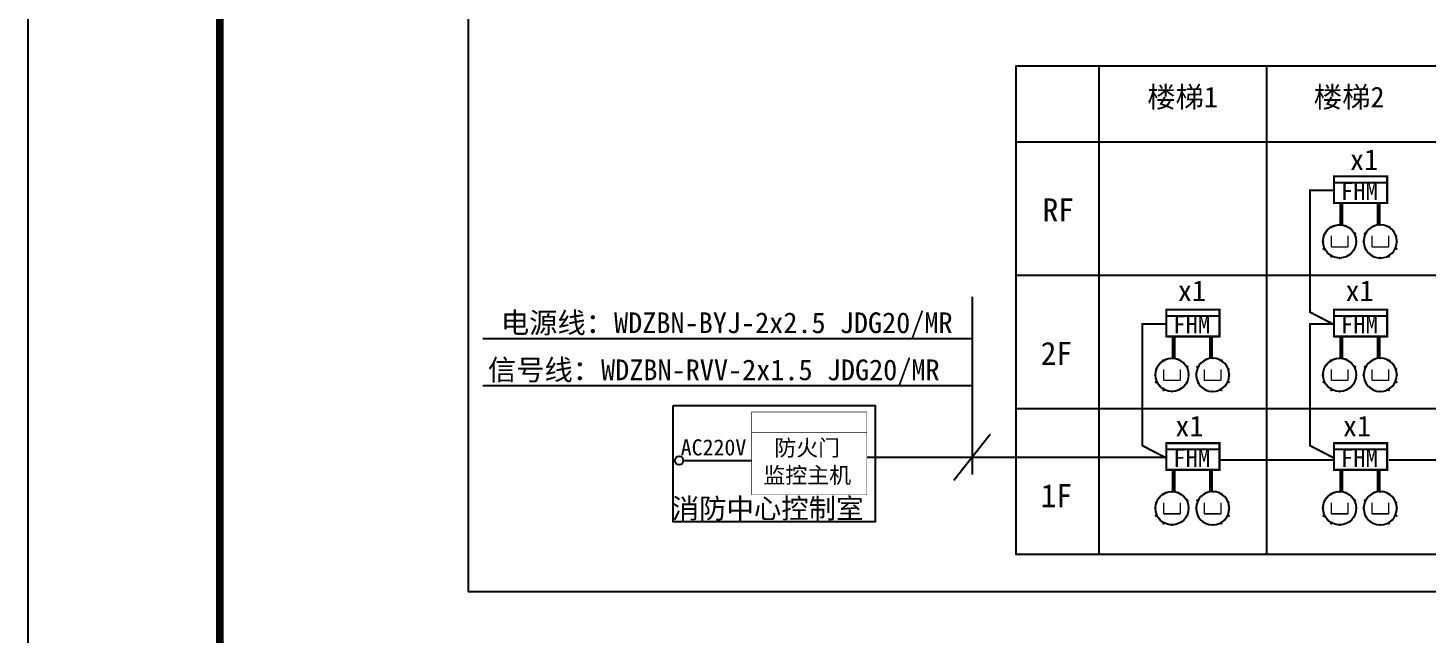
# Model space of a CAD drawing. Header units: millimetres. Extents: x -633009578 to 5705885, y -633235091 to 2571734.
# Drawn here: x 2425455 to 2443671, y 2020533 to 2028424 of the extents above; entities that cross this region are included whole.
import ezdxf
from ezdxf.enums import TextEntityAlignment as Align

# ---------------------------------------------------------------- set-up
doc = ezdxf.new("R2010")
doc.units = ezdxf.units.MM
doc.header["$LTSCALE"] = 1000
doc.header["$MEASUREMENT"] = 0
doc.linetypes.add('__DASH', pattern=[0.35, 0.25, -0.1])
doc.layers.get('0').update_dxf_attribs({"color": 9})
for name, color, linetype in [('TEL_TEXT', 7, 'Continuous'), ('设备-消防', 3, 'Continuous'), ('设备-箱柜', 3, 'Continuous'), ('院图签、封面151013$0$PUB_TITLE', 153, 'Continuous'), ('院图签、封面151013$0$图签文字', 4, 'Continuous')]:
    doc.layers.add(name, color=color, linetype=linetype)
doc.styles.add('--宋体', font='simhei.ttf', dxfattribs={"width": 0.8})
doc.styles.add('_TEL_DIM', font='simhei.ttf', dxfattribs={"height": 3.5, "bigfont": 'HZTXT'})
doc.styles.add('宋', font='simhei.ttf', dxfattribs={"width": 0.8})
doc.styles.add('院图签、封面151013$0$-宋体', font='simhei.ttf', dxfattribs={"width": 0.8})

# ---------------------------------------------------------------- blocks, each defined once
blk = doc.blocks.new('A$C18BE6784')
at = {"color": 3}
for p, q in [((10, 208), (524, 208)), ((524, 10), (524, 267)), ((10, 10), (524, 10))]:
    blk.add_line(p, q, dxfattribs=at)
at = {"color": 3, "const_width": 19.8}
blk.add_lwpolyline([(10, 267), (10, 10), (524, 10), (524, 267), (10, 267), (10, 10)], dxfattribs=at)
at = {"layer": 'TEL_TEXT', "style": '宋'}
blk.add_text('FHM', height=174.4, dxfattribs=at).set_placement((77, 38))
blk = doc.blocks.new('$equip_U$00000071(蒋轩)')
at = {"const_width": 0.04}
blk.add_lwpolyline([(-0.5, 0, -1), (0.5, 0, -1), (-0.5, 0, -1.463176)], format="xyb", dxfattribs=at)
at = {"linetype": 'Continuous', "const_width": 0.0417}
for points in [[(-0.25, -0.167), (-0.25, 0.167)], [(0.25, -0.167), (0.25, 0.167)], [(-0.25, -0.167), (0.25, -0.167)]]:
    blk.add_lwpolyline(points, dxfattribs=at)
blk.add_circle((0, 0), 0.5)
blk.add_point((0, -0.5))
at = {"color": 7, "style": '_TEL_DIM', "flags": 1}
for tag in ['A', 'REMARK']:
    blk.add_attdef(tag, text='', height=0.0000167, dxfattribs=at).set_placement((0, 0), align=Align.MIDDLE_CENTER)
blk = doc.blocks.new('$equip_U$00000073(LR-JS03)')
at = {"xscale": 1.008, "yscale": 1.008, "zscale": 1.008}
blk.add_blockref('$equip_U$00000071(蒋轩)', (0, 0), dxfattribs=at)
at = {"color": 7, "style": '_TEL_DIM', "flags": 1}
for tag in ['A', 'REMARK']:
    blk.add_attdef(tag, text='', height=0.00002, dxfattribs=at).set_placement((0, 0), align=Align.MIDDLE_CENTER)
blk = doc.blocks.new('$equip_U$00000082(LR-JS03)')
blk.add_blockref('$equip_U$00000073(LR-JS03)', (0, 0))
at = {"color": 7, "style": '_TEL_DIM', "flags": 1}
for tag in ['A', 'REMARK']:
    blk.add_attdef(tag, text='', height=0.00002, dxfattribs=at).set_placement((0, 0), align=Align.MIDDLE_CENTER)
blk = doc.blocks.new('$equip_U$00000090(LR-JS03)')
for p in [(0, 0.504), (-0.504, 0), (0.504, 0), (0, -0.504)]:
    blk.add_point(p)
blk.add_blockref('$equip_U$00000082(LR-JS03)', (0, 0))
at = {"color": 7, "style": '_TEL_DIM', "flags": 1}
for tag in ['A', 'REMARK']:
    blk.add_attdef(tag, text='', height=0.00002, dxfattribs=at).set_placement((0, 0), align=Align.MIDDLE_CENTER)
blk = doc.blocks.new('$equip_U$00000099(LR-JS03)')
at = {"linetype": 'Continuous', "ltscale": 0.7, "xscale": 0.6, "yscale": 0.6, "zscale": 0.6}
blk.add_blockref('$equip_U$00000090(LR-JS03)', (0, 0), dxfattribs=at)
at = {"color": 7, "linetype": 'Continuous', "style": '_TEL_DIM', "flags": 1}
for tag in ['A', 'REMARK']:
    blk.add_attdef(tag, text='', height=0.00002, dxfattribs=at).set_placement((0, 0), align=Align.MIDDLE_CENTER)
blk = doc.blocks.new('$equip_U$00000101(LR-JS03)')
at = {"linetype": 'Continuous', "ltscale": 0.7}
for p in [(-0.166, 0.259), (-0.119, 0.278), (0, 0.302), (0.105, 0.284), (-0.302, 0), (-0.29, 0.103), (-0.236, 0.189), (0.213, 0.214), (0.283, 0.144), (0.302, 0), (-0.292, -0.136), (-0.222, -0.206), (0.185, -0.239), (0.264, -0.148), (-0.152, -0.276), (0, -0.302)]:
    blk.add_point(p, dxfattribs=at)
blk.add_blockref('$equip_U$00000099(LR-JS03)', (0, 0), dxfattribs=at)
at = {"color": 7, "linetype": 'Continuous', "style": '_TEL_DIM', "flags": 1}
for tag in ['A', 'REMARK']:
    blk.add_attdef(tag, text='', height=0.00002, dxfattribs=at).set_placement((0, 0), align=Align.MIDDLE_CENTER)
blk = doc.blocks.new('$equip_U$00000102(LR-JS03)')
for p in [(0, 0.393), (-0.393, 0), (0.393, 0), (0, -0.393)]:
    blk.add_point(p)
at = {"xscale": 1.3, "yscale": 1.3, "zscale": 1.3}
blk.add_blockref('$equip_U$00000101(LR-JS03)', (0, 0), dxfattribs=at)
at = {"color": 7, "style": '_TEL_DIM', "flags": 1}
for tag in ['A', 'REMARK']:
    blk.add_attdef(tag, text='', height=0.00002, dxfattribs=at).set_placement((0, 0), align=Align.MIDDLE_CENTER)
blk = doc.blocks.new('FHHHM')
at = {"layer": '设备-消防', "const_width": 35.6}
for points in [[(-400, -421), (-400, -230)], [(-75, -421), (-75, -230)]]:
    blk.add_lwpolyline(points, dxfattribs=at)
at = {"layer": '设备-消防'}
for name, p, xscale, yscale, zscale in [('A$C18BE6784', (-472, -240), 0.9, 0.9, 0.9), ('$equip_U$00000102(LR-JS03)', (-414, -565), 367.6065970498603, 367.6065970498603, 367.6065970498603)]:
    blk.add_blockref(name, p, dxfattribs=dict(at, xscale=xscale, yscale=yscale, zscale=zscale))
at = {"layer": '设备-消防', "xscale": -367.6065970498603, "yscale": 367.606597049965, "zscale": 367.6065970500075, "rotation": 359.9999999999998}
blk.add_blockref('$equip_U$00000102(LR-JS03)', (-61, -565), dxfattribs=at)
blk = doc.blocks.new('建筑图框_A0')
for p, q in [((0, 84100), (0, 0)), ((2500, 83100), (2500, 1000))]:
    blk.add_line(p, q)
at = {"layer": '院图签、封面151013$0$PUB_TITLE'}
blk.add_lwpolyline([(0, 0), (118900, 0), (118900, 84100), (0, 84100)], close=True, dxfattribs=at)
at = {"layer": '院图签、封面151013$0$PUB_TITLE', "const_width": 100}
blk.add_lwpolyline([(2500, 1000), (117900, 1000), (117900, 83100), (2500, 83100)], close=True, dxfattribs=at)
at = {"layer": '院图签、封面151013$0$图签文字', "color": 6, "style": '院图签、封面151013$0$-宋体'}
for tag, height, width, p in [('工程主持人', 400, 0.8, (114688, 36700)), ('审定', 400, 0.8, (114688, 35900)), ('审核', 400, 0.8, (114688, 35100)), ('专业负责人', 400, 0.8, (114688, 34300)), ('校对', 400, 0.8, (114688, 33500)), ('设计', 400, 0.8, (114688, 32700)), ('方案设计人', 400, 0.8, (114688, 31900)), ('工程编号', 300, 0.7, (115738, 8700)), ('版次', 300, 0.7, (113538, 3006)), ('日期', 300, 0.7, (116838, 3000)), ('比例', 300, 0.7, (113538, 2200)), ('图号_X施', 300, 0.7, (116338, 2200)), ('图号', 200, 0.7, (117338, 2400)), ('图号_总数', 200, 0.7, (117338, 2000))]:
    blk.add_attdef(tag, text='', height=height, dxfattribs=dict(at, width=width)).set_placement(p, align=Align.MIDDLE_CENTER)
at = {"layer": '院图签、封面151013$0$图签文字', "color": 6, "style": '院图签、封面151013$0$-宋体', "width": 0.7}
for tag, p in [('建设单位_001', (115736, 7446)), ('工程名称_001', (115734, 6045)), ('图名_001', (114543, 4060))]:
    blk.add_attdef(tag, p, '', height=300, dxfattribs=at)

msp = doc.modelspace()

# ---------------------------------------------------------------- linework, layer by layer
for p, q in [((2438316.8, 2027932.2, 3914.5), (2456792.7, 2027932.2, 3914.5)), ((2438316.8, 2026943.4, 3914.5), (2456792.7, 2026943.4, 3914.5)), ((2438316.8, 2025205.5, 3914.5), (2456792.7, 2025205.5, 3914.5)), ((2438316.8, 2023467.7, 3914.5), (2456792.7, 2023467.7, 3914.5)), ((2437984.5, 2023132.5, 3914.5), (2437510.2, 2022529.8, 3914.5))]:
    msp.add_line(p, q)
at = {"ltscale": 0.5}
for p, q in [((2437747.4, 2024922.1, 3914.5), (2437747.4, 2022608.1, 3914.5)), ((2431376.3, 2024381.9, 3914.5), (2437747.4, 2024381.9, 3914.5)), ((2431376.3, 2023768.7, 3914.5), (2437747.4, 2023768.7, 3914.5))]:
    msp.add_line(p, q, dxfattribs=at)
at = {"color": 1, "linetype": 'ByBlock'}
msp.add_line((2433984.5, 2022792.5, 3914.5), (2434877.4, 2022792.5, 3914.5), dxfattribs=at)
at = {"elevation": 4359.4}
msp.add_lwpolyline([(2478188.5, 2051541.9), (2431186.5, 2051541.9), (2431186.5, 2021086.4), (2478188.5, 2021086.4)], close=True, dxfattribs=at)
at = {"elevation": 3914.5}
for points in [[(2438316.8, 2027932.2), (2438316.8, 2021574.2), (2439401.8, 2021574.2), (2439401.8, 2027932.2)], [(2438316.8, 2027932.2), (2438316.8, 2021574.2), (2456792.7, 2021574.2)], [(2441584.5, 2021574.2), (2441584.5, 2027932.2)]]:
    msp.add_lwpolyline(points, dxfattribs=at)
at = {"color": 3, "linetype": '__DASH', "const_width": 26.1, "elevation": 3914.5}
for points in [[(2442460.4, 2024561.3), (2442148.5, 2024723.3), (2442148.5, 2026309.2), (2442460.4, 2026309.2)], [(2440277.8, 2022823.5), (2439965.8, 2022985.5), (2439965.8, 2024571.4), (2440277.8, 2024571.4)], [(2442460.4, 2022823.5), (2442148.5, 2022985.5), (2442148.5, 2024571.4), (2442460.4, 2024571.4)], [(2440277.8, 2022833.6), (2436376.9, 2022833.6)], [(2440971.7, 2022800.8), (2442447.9, 2022800.8)], [(2443177.2, 2022800.8), (2444653.4, 2022800.8)]]:
    msp.add_lwpolyline(points, dxfattribs=at)
at = {"color": 4, "elevation": 3914.5}
msp.add_lwpolyline([(2433857.6, 2023508.8), (2436483.9, 2023508.8), (2436483.9, 2021994.6), (2433857.6, 2021994.6)], close=True, dxfattribs=at)
at = {"const_width": 7.81, "elevation": 3914.5}
msp.add_lwpolyline([(2434877.4, 2023424.6), (2436376.9, 2023424.6), (2436376.9, 2022345.2), (2434877.4, 2022345.2)], close=True, dxfattribs=at)
msp.add_lwpolyline([(2434877.4, 2023155.8), (2436376.9, 2023155.8)], dxfattribs=at)
at = {"color": 1, "linetype": 'ByBlock', "const_width": 11.6, "elevation": 3914.5}
msp.add_lwpolyline([(2433984.5, 2022792.5), (2434877.4, 2022792.5)], dxfattribs=at)
at = {"color": 4}
msp.add_circle((2433932.5, 2022792.5, 3914.5), 54.8, dxfattribs=at)

# ---------------------------------------------------------------- block references
at = {"color": 3, "xscale": 1.5, "yscale": 1.5, "zscale": 1.5}
for p in [(2443154.3, 2026493, 3914.5), (2440971.7, 2024755.2, 3914.5), (2443154.3, 2024755.2, 3914.5), (2440971.7, 2023017.4, 3914.5), (2443154.3, 2023017.4, 3914.5)]:
    msp.add_blockref('FHHHM', p, dxfattribs=at)
at = {"layer": '设备-箱柜'}
msp.add_blockref('建筑图框_A0', (2425455.3, 1986571.4), dxfattribs=at)

# ---------------------------------------------------------------- texts
at = {"color": 6, "style": '宋'}
for s, p in [('楼梯1', (2440028.6, 2027389.1, 3914.5)), ('楼梯2', (2442197.2, 2027389.1, 3914.5)), ('x1', (2442667.7, 2026574.4, 3914.5)), ('x1', (2440426.7, 2024867.5, 3914.5)), ('x1', (2442609.4, 2024867.5, 3914.5)), ('x1', (2440393.4, 2023106.8, 3914.5)), ('x1', (2442576, 2023106.8, 3914.5))]:
    msp.add_text(s, height=270, dxfattribs=at).set_placement(p)
at = {"color": 6, "linetype": 'Continuous', "style": '--宋体'}
for s, p in [('RF', (2438666, 2025905, 3914.5)), ('2F', (2438641, 2024037, 3914.5)), ('1F', (2438641, 2022184.2, 3914.5))]:
    msp.add_text(s, height=300, dxfattribs=at).set_placement(p)
at = {"ltscale": 0.5, "style": '宋'}
for s, p in [('电源线：WDZBN-BYJ-2x2.5 JDG20/MR', (2431612.8, 2024450.6, 3914.5)), ('信号线：WDZBN-RVV-2x1.5 JDG20/MR', (2431443.6, 2023837.4, 3914.5))]:
    msp.add_text(s, height=270, dxfattribs=at).set_placement(p)
at = {"style": '宋'}
for s, height, p in [('AC220V ', 209.24, (2433953.7, 2022858.4, 3914.5)), (' 防火门', 209.24, (2435030.1, 2022853.3, 3914.5)), ('监控主机 ', 209.24, (2435030.1, 2022496.5, 3914.5)), (' 消防中心控制室 ', 261.54, (2433658.9, 2022037.8, 3914.5))]:
    msp.add_text(s, height=height, dxfattribs=at).set_placement(p)

doc.saveas('drawing.dxf')
